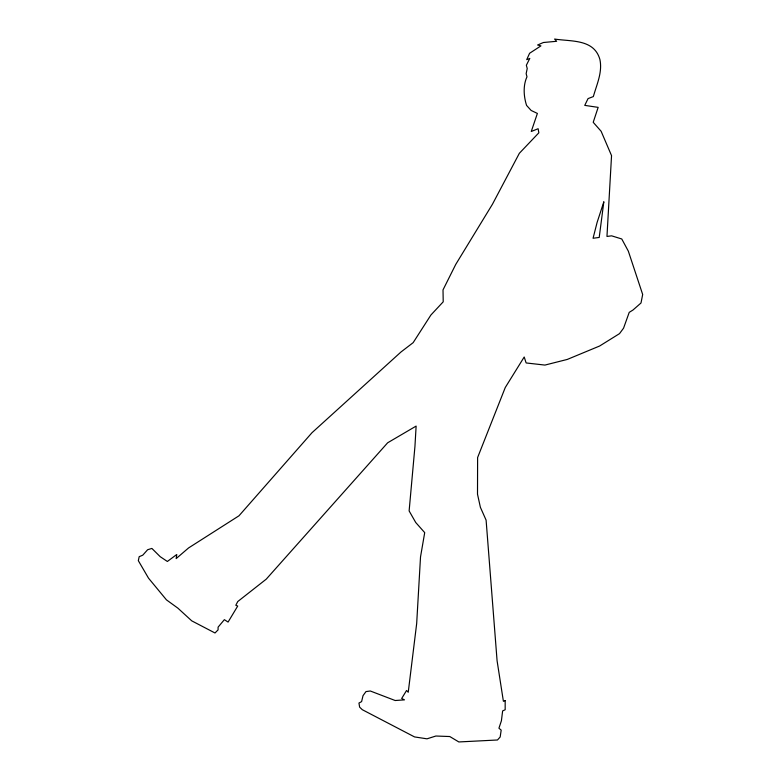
<?xml version="1.0" encoding="UTF-8"?>
<svg xmlns="http://www.w3.org/2000/svg" width="781" height="781" viewBox="0 0 781 781"><rect width="100%" height="100%" fill="white"/><g stroke="black" fill="none" stroke-linecap="round" stroke-linejoin="round"><path stroke-width="1.17" d="M505.17 700.537L505.17 709.773L502.632 710.905L501.412 720.765L498.922 728.224L501.187 730.118L500.172 736.991L497.477 739.988L458.837 741.95L449.778 736.532L435.896 736.024L427.002 738.826L414.545 736.922L362.296 709.695L359.621 707.127L358.957 703.056L361.603 701.611L363.019 695.666L365.986 691.585L370.311 691L395.176 700.518L404.47 699.864L401.678 698.478L406.559 690.482L408.238 692.269L416.673 623.541L420.52 556.912L424.708 532.622L415.736 522.509L409.127 510.93L414.945 446.381L416.127 426.084L387.64 442.798L266.243 579.16L237.746 601.555L235.813 605.275L237.717 606.046L228.081 622.067L224.362 619.665L218.094 627.153L218.075 629.876L215 632.981L191.745 620.856L177.902 608.165L166.451 599.867L148.517 578.155L138.325 560.67L139.184 556.677L142.757 555.184L147.638 549.726L151.885 548.428L160.222 556.697L167.359 561.471L176.779 554.481L176.174 558.591L188.553 547.959L238.986 515.792L311.98 432.723L400.956 352.016L413.159 342.654L430.927 314.987L443.217 301.817L443.012 289.897L455.743 264.417L492.469 204.202L519.345 153.301L538.851 132.809L538.119 128.728L531.265 131.481L537.387 113.43L531.148 110.463L526.579 105.415C523.66 96.424 522.948 85.451 526.98 76.811L526.15 73.658L527.224 68.503L526.355 65.243L529.791 58.419L526.706 59.688L529.596 53.274L540.95 45.874L537.611 45.005L543.41 42.506L556.668 41.286L554.608 39.05C571.516 41.696 594.185 38.874 599.935 59.6C602.561 72.408 596.733 84.475 593.345 96.571L588.054 98.601L584.754 105.376L598.158 107.368L593.209 122.305L601.126 131.267L611.543 155.634L606.964 236.438L611.611 235.833L621.764 238.976L628.344 251.179L642.675 294.486L641.006 302.979L632.981 310.028L629.222 312.361L623.56 328.176L619.518 333.633L599.613 346.022L567.27 359.436L544.933 365.078L526.13 362.95L524.207 356.995L505.268 387.513L477.611 457.549L477.503 494.178L480.383 507.289L486.104 520.146L497.087 660.775L503.394 701.309L505.17 700.537M603.811 201.937L599.212 237.453L593.062 238.254L597.104 222.439L603.811 201.937"/></g></svg>
